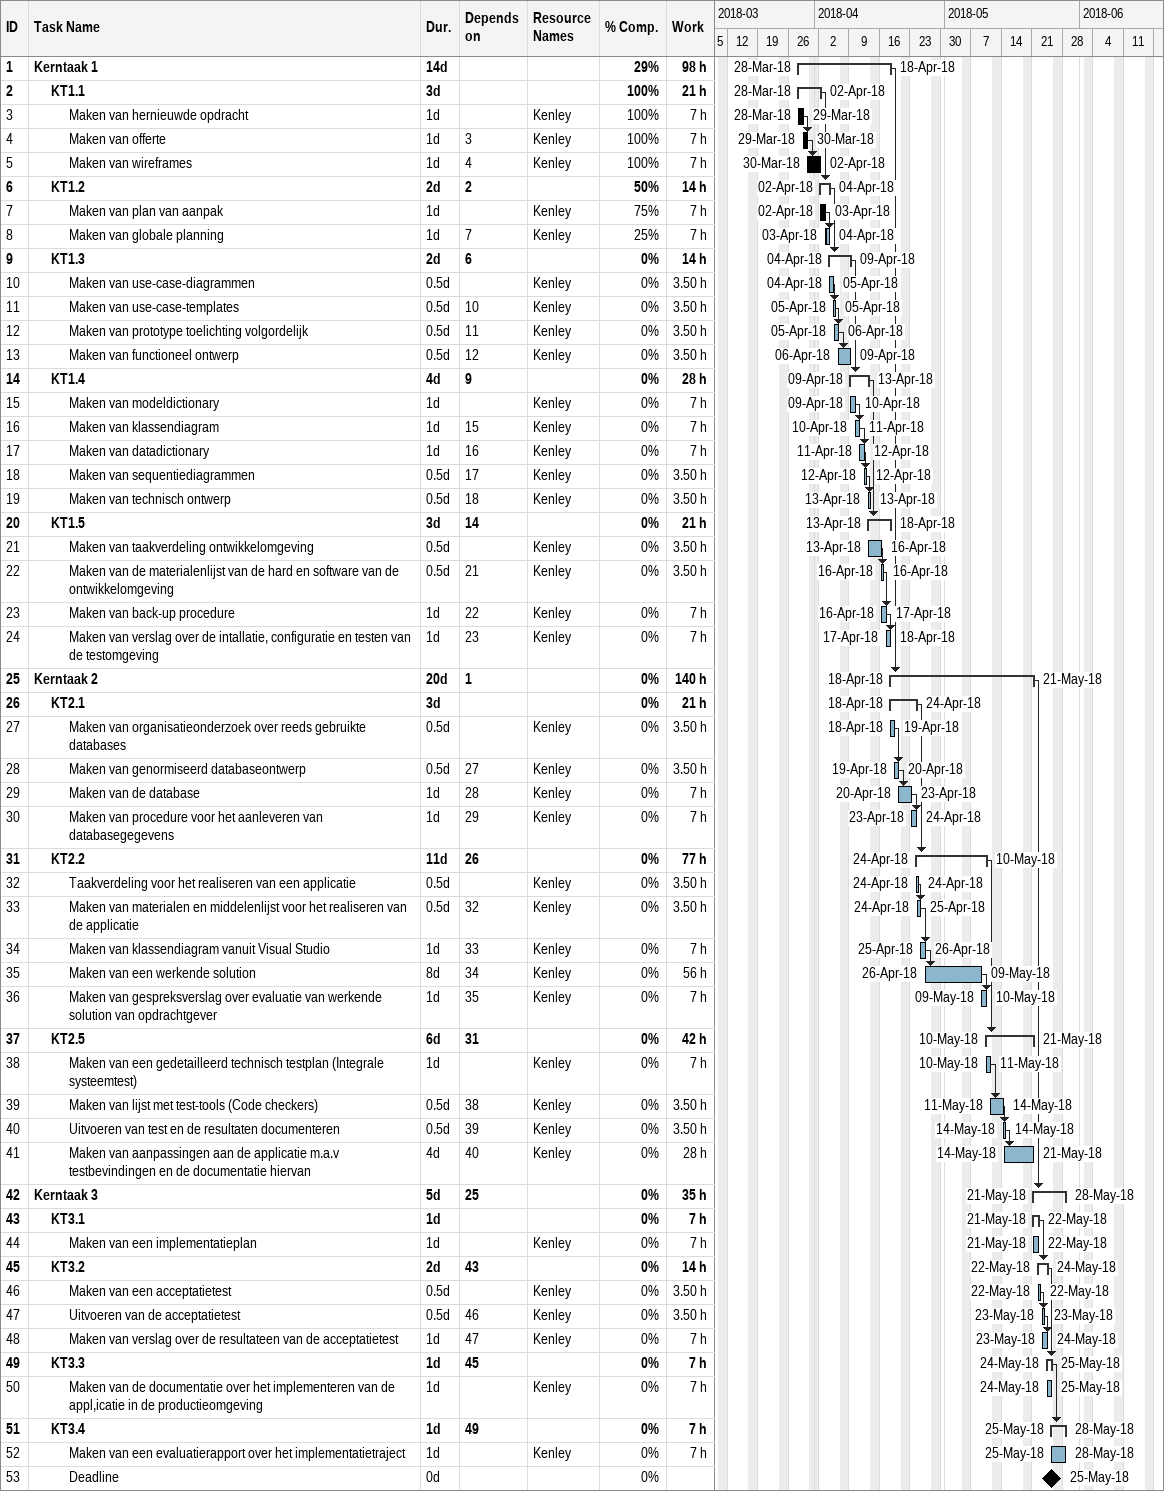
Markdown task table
| ID | Level | Task | Duration | Start | Finish | Predecessors | Resources | % complete | Work (h) |
|---|---|---|---|---|---|---|---|---|---|
| 1 | 1 | **Kerntaak 1** | 14d | 2018-03-28 | 2018-04-18 |  |  | 29 | 98 |
| 2 | 2 | **KT1.1** | 3d | 2018-03-28 | 2018-04-02 |  |  | 100 | 21 |
| 3 | 3 | Maken van hernieuwde opdracht | 1d | 2018-03-28 | 2018-03-29 |  | Kenley | 100 | 7 |
| 4 | 3 | Maken van offerte | 1d | 2018-03-29 | 2018-03-30 | 3 | Kenley | 100 | 7 |
| 5 | 3 | Maken van wireframes | 1d | 2018-03-30 | 2018-04-02 | 4 | Kenley | 100 | 7 |
| 6 | 2 | **KT1.2** | 2d | 2018-04-02 | 2018-04-04 | 2 |  | 50 | 14 |
| 7 | 3 | Maken van plan van aanpak | 1d | 2018-04-02 | 2018-04-03 |  | Kenley | 75 | 7 |
| 8 | 3 | Maken van globale planning | 1d | 2018-04-03 | 2018-04-04 | 7 | Kenley | 25 | 7 |
| 9 | 2 | **KT1.3** | 2d | 2018-04-04 | 2018-04-09 | 6 |  | 0 | 14 |
| 10 | 3 | Maken van use-case-diagrammen | 0.5d | 2018-04-04 | 2018-04-05 |  | Kenley | 0 | 3.50 |
| 11 | 3 | Maken van use-case-templates | 0.5d | 2018-04-05 | 2018-04-05 | 10 | Kenley | 0 | 3.50 |
| 12 | 3 | Maken van prototype toelichting volgordelijk | 0.5d | 2018-04-05 | 2018-04-06 | 11 | Kenley | 0 | 3.50 |
| 13 | 3 | Maken van functioneel ontwerp | 0.5d | 2018-04-06 | 2018-04-09 | 12 | Kenley | 0 | 3.50 |
| 14 | 2 | **KT1.4** | 4d | 2018-04-09 | 2018-04-13 | 9 |  | 0 | 28 |
| 15 | 3 | Maken van modeldictionary | 1d | 2018-04-09 | 2018-04-10 |  | Kenley | 0 | 7 |
| 16 | 3 | Maken van klassendiagram | 1d | 2018-04-10 | 2018-04-11 | 15 | Kenley | 0 | 7 |
| 17 | 3 | Maken van datadictionary | 1d | 2018-04-11 | 2018-04-12 | 16 | Kenley | 0 | 7 |
| 18 | 3 | Maken van sequentiediagrammen | 0.5d | 2018-04-12 | 2018-04-12 | 17 | Kenley | 0 | 3.50 |
| 19 | 3 | Maken van technisch ontwerp | 0.5d | 2018-04-13 | 2018-04-13 | 18 | Kenley | 0 | 3.50 |
| 20 | 2 | **KT1.5** | 3d | 2018-04-13 | 2018-04-18 | 14 |  | 0 | 21 |
| 21 | 3 | Maken van taakverdeling ontwikkelomgeving | 0.5d | 2018-04-13 | 2018-04-16 |  | Kenley | 0 | 3.50 |
| 22 | 3 | Maken van de materialenlijst van de hard en software van de ontwikkelomgeving | 0.5d | 2018-04-16 | 2018-04-16 | 21 | Kenley | 0 | 3.50 |
| 23 | 3 | Maken van back-up procedure | 1d | 2018-04-16 | 2018-04-17 | 22 | Kenley | 0 | 7 |
| 24 | 3 | Maken van verslag over de intallatie, configuratie en testen van de testomgeving | 1d | 2018-04-17 | 2018-04-18 | 23 | Kenley | 0 | 7 |
| 25 | 1 | **Kerntaak 2** | 20d | 2018-04-18 | 2018-05-21 | 1 |  | 0 | 140 |
| 26 | 2 | **KT2.1** | 3d | 2018-04-18 | 2018-04-24 |  |  | 0 | 21 |
| 27 | 3 | Maken van organisatieonderzoek over reeds gebruikte databases | 0.5d | 2018-04-18 | 2018-04-19 |  | Kenley | 0 | 3.50 |
| 28 | 3 | Maken van genormiseerd databaseontwerp | 0.5d | 2018-04-19 | 2018-04-20 | 27 | Kenley | 0 | 3.50 |
| 29 | 3 | Maken van de database | 1d | 2018-04-20 | 2018-04-23 | 28 | Kenley | 0 | 7 |
| 30 | 3 | Maken van procedure voor het aanleveren van databasegegevens | 1d | 2018-04-23 | 2018-04-24 | 29 | Kenley | 0 | 7 |
| 31 | 2 | **KT2.2** | 11d | 2018-04-24 | 2018-05-10 | 26 |  | 0 | 77 |
| 32 | 3 | Taakverdeling voor het realiseren van een applicatie | 0.5d | 2018-04-24 | 2018-04-24 |  | Kenley | 0 | 3.50 |
| 33 | 3 | Maken van materialen en middelenlijst voor het realiseren van de applicatie | 0.5d | 2018-04-24 | 2018-04-25 | 32 | Kenley | 0 | 3.50 |
| 34 | 3 | Maken van klassendiagram vanuit Visual Studio | 1d | 2018-04-25 | 2018-04-26 | 33 | Kenley | 0 | 7 |
| 35 | 3 | Maken van een werkende solution | 8d | 2018-04-26 | 2018-05-09 | 34 | Kenley | 0 | 56 |
| 36 | 3 | Maken van gespreksverslag over evaluatie van werkende solution van opdrachtgever | 1d | 2018-05-09 | 2018-05-10 | 35 | Kenley | 0 | 7 |
| 37 | 2 | **KT2.5** | 6d | 2018-05-10 | 2018-05-21 | 31 |  | 0 | 42 |
| 38 | 3 | Maken van een gedetailleerd technisch testplan (Integrale systeemtest) | 1d | 2018-05-10 | 2018-05-11 |  | Kenley | 0 | 7 |
| 39 | 3 | Maken van lijst met test-tools (Code checkers) | 0.5d | 2018-05-11 | 2018-05-14 | 38 | Kenley | 0 | 3.50 |
| 40 | 3 | Uitvoeren van test en de resultaten documenteren | 0.5d | 2018-05-14 | 2018-05-14 | 39 | Kenley | 0 | 3.50 |
| 41 | 3 | Maken van aanpassingen aan de applicatie m.a.v testbevindingen en de documentatie hiervan | 4d | 2018-05-14 | 2018-05-21 | 40 | Kenley | 0 | 28 |
| 42 | 1 | **Kerntaak 3** | 5d | 2018-05-21 | 2018-05-28 | 25 |  | 0 | 35 |
| 43 | 2 | **KT3.1** | 1d | 2018-05-21 | 2018-05-22 |  |  | 0 | 7 |
| 44 | 3 | Maken van een implementatieplan | 1d | 2018-05-21 | 2018-05-22 |  | Kenley | 0 | 7 |
| 45 | 2 | **KT3.2** | 2d | 2018-05-22 | 2018-05-24 | 43 |  | 0 | 14 |
| 46 | 3 | Maken van een acceptatietest | 0.5d | 2018-05-22 | 2018-05-22 |  | Kenley | 0 | 3.50 |
| 47 | 3 | Uitvoeren van de acceptatietest | 0.5d | 2018-05-23 | 2018-05-23 | 46 | Kenley | 0 | 3.50 |
| 48 | 3 | Maken van verslag over de resultateen van de acceptatietest | 1d | 2018-05-23 | 2018-05-24 | 47 | Kenley | 0 | 7 |
| 49 | 2 | **KT3.3** | 1d | 2018-05-24 | 2018-05-25 | 45 |  | 0 | 7 |
| 50 | 3 | Maken van de documentatie over het implementeren van de appl,icatie in de productieomgeving | 1d | 2018-05-24 | 2018-05-25 |  | Kenley | 0 | 7 |
| 51 | 2 | **KT3.4** | 1d | 2018-05-25 | 2018-05-28 | 49 |  | 0 | 7 |
| 52 | 3 | Maken van een evaluatierapport over het implementatietraject | 1d | 2018-05-25 | 2018-05-28 |  | Kenley | 0 | 7 |
| 53 | 3 | Deadline | 0d | 2018-05-25 | 2018-05-25 |  |  | 0 |  |
